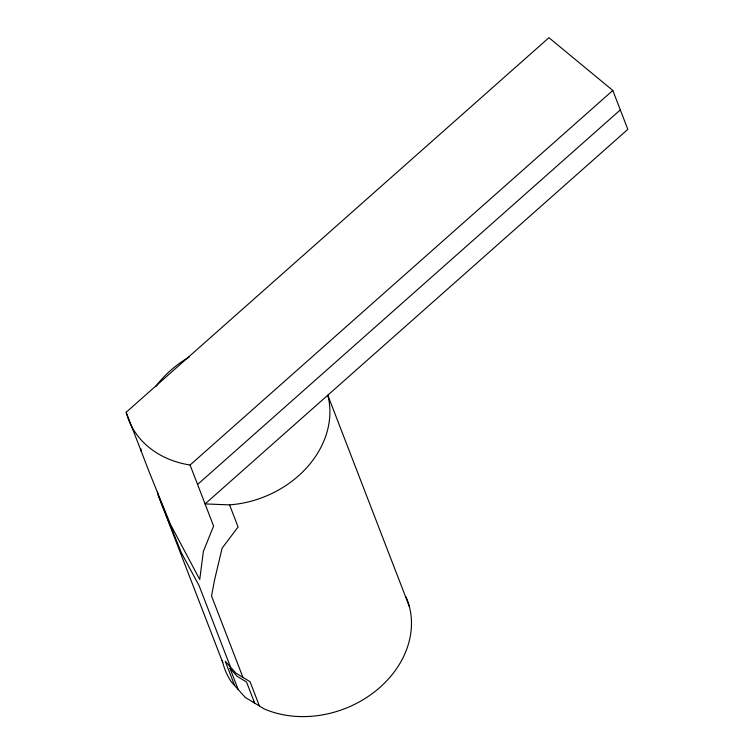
<?xml version="1.0" encoding="UTF-8"?>
<svg xmlns="http://www.w3.org/2000/svg" width="754" height="754" viewBox="0 0 754 754"><rect width="100%" height="100%" fill="white"/><g stroke="black" fill="none" stroke-linecap="round" stroke-linejoin="round"><path stroke-width="1.13" d="M126.172 412.278A97.558 79.424 -21.1 0 0 190.065 465.029L213.599 526.038L203.382 551.381L199.735 579.515L170.319 524.077L149.716 473.276L126.172 412.278L548.931 37.7L612.814 90.452L627.828 129.358L205.069 503.926L229.565 504.878A97.558 79.424 -21.1 0 0 327.802 395.19L409.375 606.612M190.065 465.029L612.814 90.452M197.567 484.483L620.325 109.905M238.16 689.486L229.998 668.346L237.058 676.244L246.53 682.002L254.692 703.143L253.353 701.258M229.998 668.346L231.337 670.231M157.416 491.985L158.246 495.387L181.431 552.889L199.131 585.754L230.535 667.149M229.565 504.878L238.094 526.98L222.128 548.139L214.504 580.194L211.535 595.99L242.939 677.394M259.433 706.017L250.045 681.71L235.832 673.068L225.248 661.23L234.626 685.537M158.246 495.387L222.769 662.596M140.97 448.856L141.187 451.175M405.982 596.791A97.558 79.424 -21.1 0 1 375.19 691.352A97.558 79.424 -21.1 0 1 264.164 708.901L245.22 697.384L231.092 681.588A97.558 79.424 -21.1 0 1 222.232 660.363M155.748 386.651A97.558 79.424 -21.1 0 1 189.122 357.104"/></g></svg>
